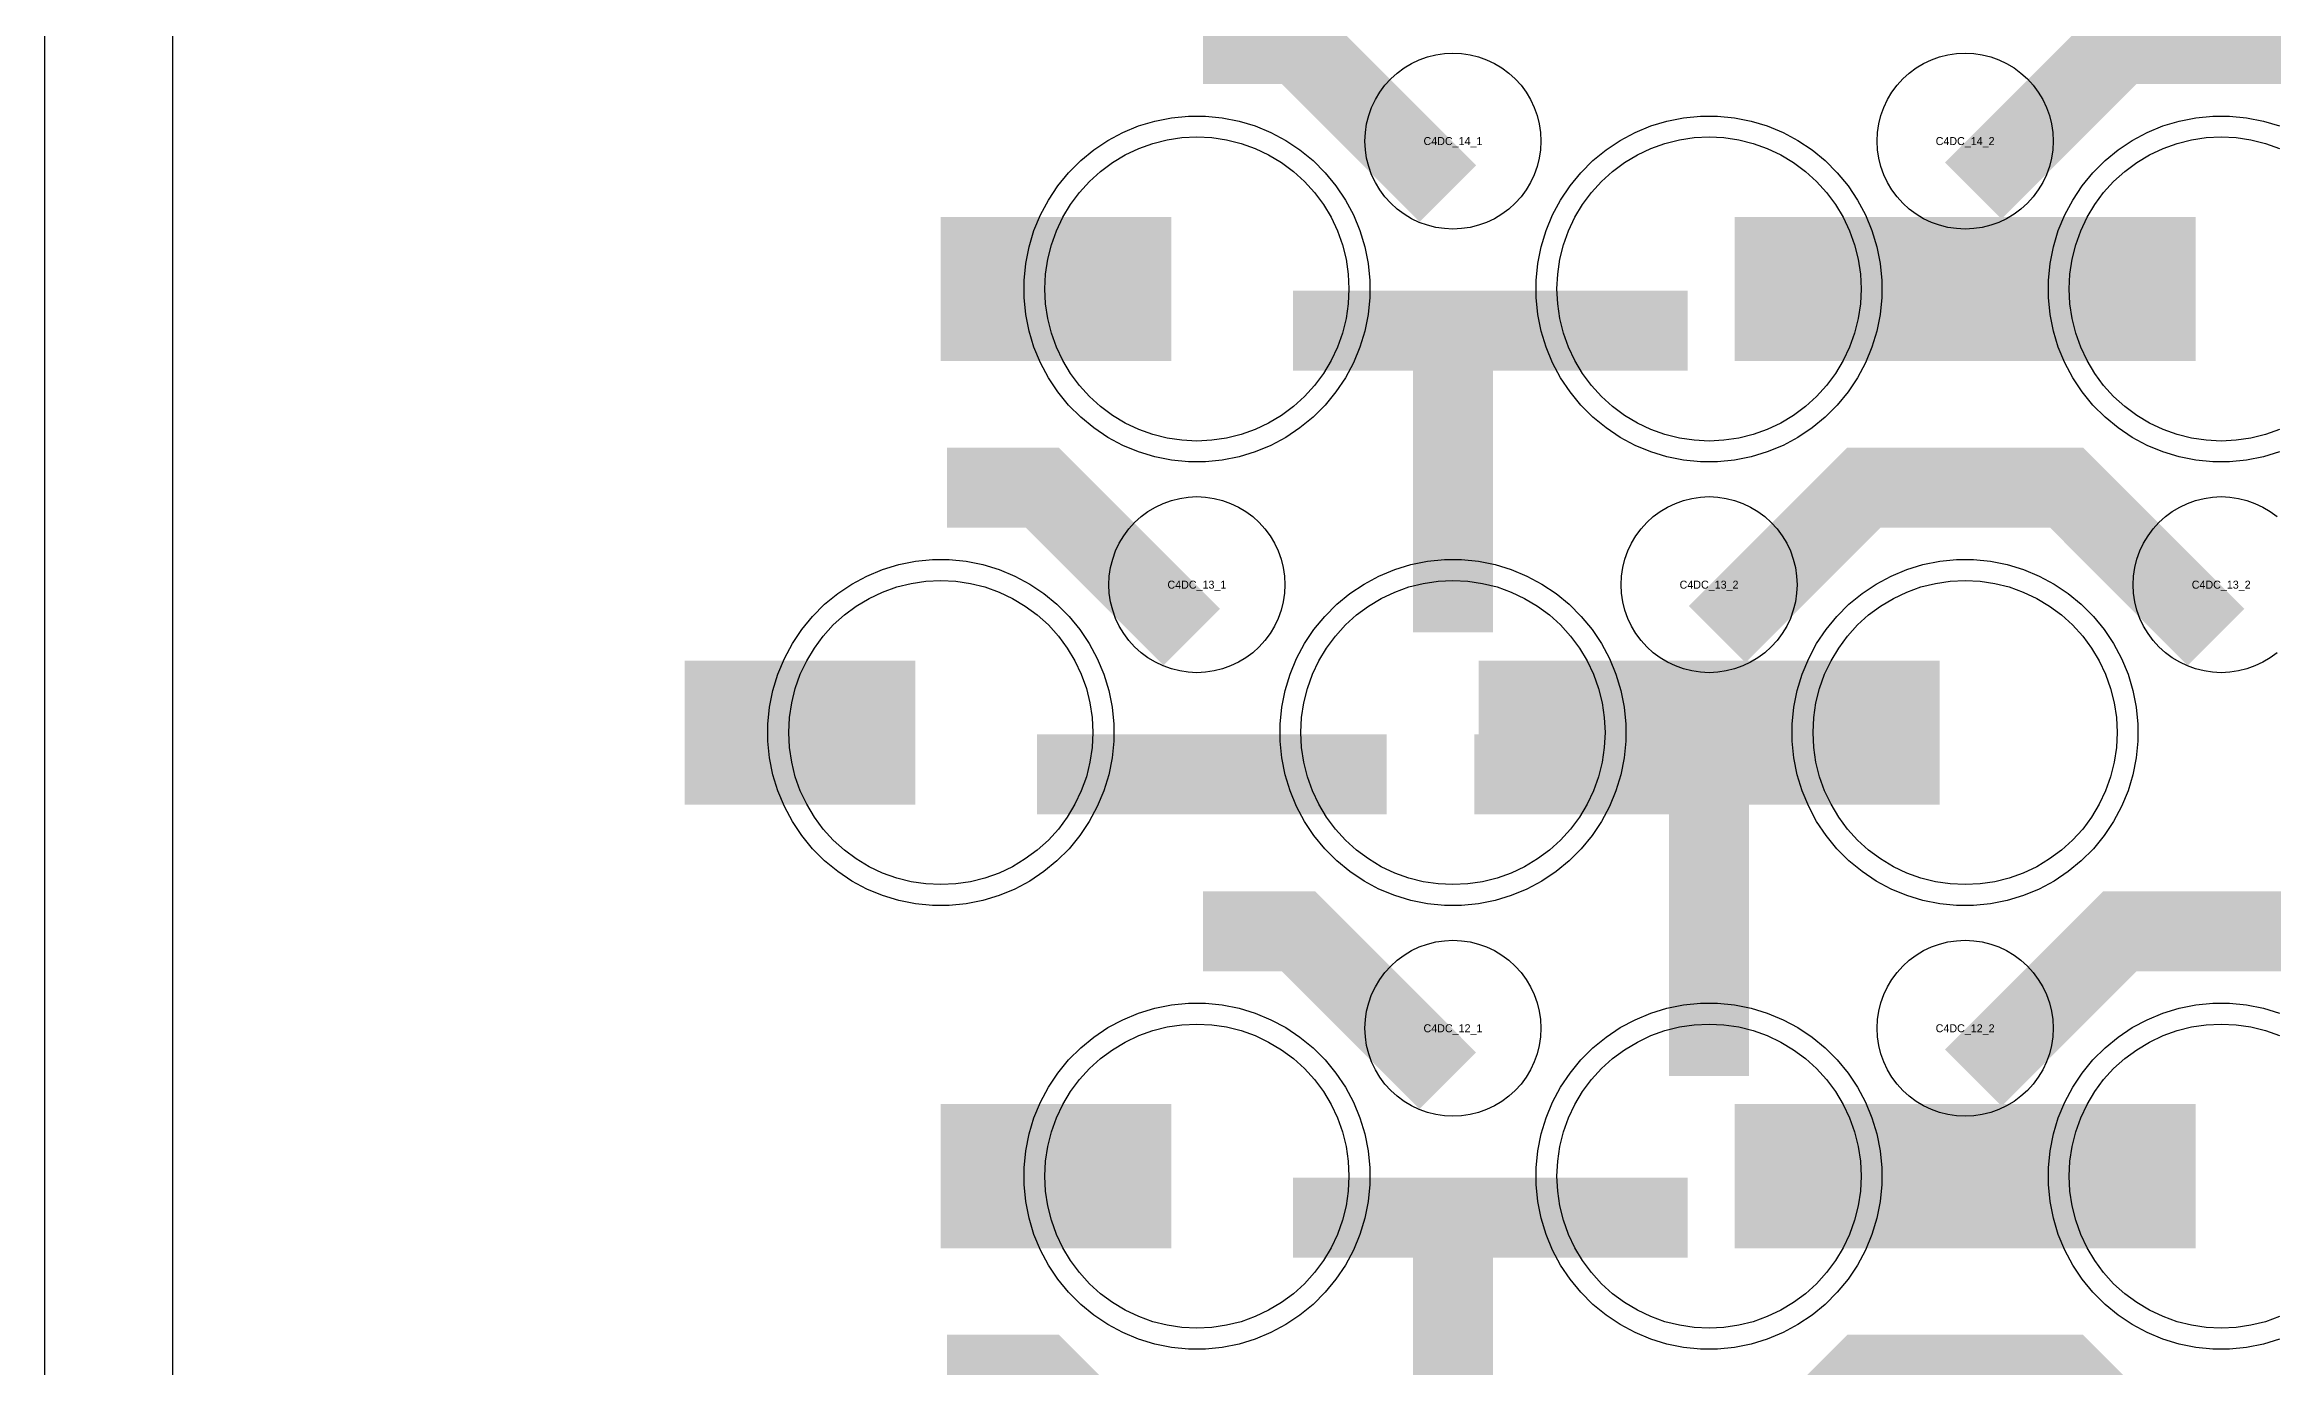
# Model space of a CAD drawing. Extents: x -11880 to 11880, y -14992 to 14992.
# Drawn here: x -11880 to -11184, y -13236 to -12823 of the extents above; entities that cross this region are included whole.
import ezdxf
from ezdxf.enums import TextEntityAlignment as Align

# ---------------------------------------------------------------- set-up
doc = ezdxf.new("R2010")
doc.units = 0
doc.header["$MEASUREMENT"] = 0
for name, color, linetype in [('GDS_775_DT_237', 138, 'CONTINUOUS'), ('OUTLINE', 30, 'CONTINUOUS'), ('RDL1_FS', 34, 'CONTINUOUS'), ('RDL_BS', 160, 'CONTINUOUS')]:
    doc.layers.add(name, color=color, linetype=linetype)

msp = doc.modelspace()

# ---------------------------------------------------------------- linework, layer by layer
at = {"layer": 'OUTLINE'}
for points in [[(-11880, -14992.5), (11880, -14992.5), (11880, 14992.5), (-11880, 14992.5)], [(-11840, -14952.5), (11840, -14952.5), (11840, 14952.5), (-11840, 14952.5)]]:
    msp.add_lwpolyline(points, close=True, dxfattribs=at)
at = {"layer": 'RDL1_FS'}
for points in [[(-11520, -12947.174), (-11524.657, -12946.945), (-11529.268, -12946.261), (-11533.791, -12945.129), (-11538.181, -12943.557), (-11542.395, -12941.565), (-11546.395, -12939.167), (-11550.14, -12936.389), (-11553.594, -12933.259), (-11556.724, -12929.805), (-11559.502, -12926.06), (-11561.9, -12922.06), (-11563.892, -12917.846), (-11565.464, -12913.456), (-11566.596, -12908.933), (-11567.28, -12904.322), (-11567.509, -12899.665), (-11567.28, -12895.008), (-11566.596, -12890.397), (-11565.464, -12885.874), (-11563.892, -12881.484), (-11561.9, -12877.27), (-11559.502, -12873.27), (-11556.724, -12869.525), (-11553.594, -12866.071), (-11550.14, -12862.941), (-11546.395, -12860.163), (-11542.395, -12857.765), (-11538.181, -12855.773), (-11533.791, -12854.201), (-11529.268, -12853.069), (-11524.657, -12852.385), (-11520, -12852.156), (-11515.343, -12852.385), (-11510.732, -12853.069), (-11506.209, -12854.201), (-11501.819, -12855.773), (-11497.605, -12857.765), (-11493.605, -12860.163), (-11489.86, -12862.941), (-11486.406, -12866.071), (-11483.276, -12869.525), (-11480.498, -12873.27), (-11478.1, -12877.27), (-11476.108, -12881.484), (-11474.536, -12885.874), (-11473.404, -12890.397), (-11472.72, -12895.008), (-11472.491, -12899.665), (-11472.72, -12904.322), (-11473.404, -12908.933), (-11474.536, -12913.456), (-11476.108, -12917.846), (-11478.1, -12922.06), (-11480.498, -12926.06), (-11483.276, -12929.805), (-11486.406, -12933.259), (-11489.86, -12936.389), (-11493.605, -12939.167), (-11497.605, -12941.565), (-11501.819, -12943.557), (-11506.209, -12945.129), (-11510.732, -12946.261), (-11515.343, -12946.945)], [(-11360, -12947.174), (-11364.657, -12946.945), (-11369.268, -12946.261), (-11373.791, -12945.129), (-11378.181, -12943.557), (-11382.395, -12941.565), (-11386.395, -12939.167), (-11390.14, -12936.389), (-11393.594, -12933.259), (-11396.724, -12929.805), (-11399.502, -12926.06), (-11401.9, -12922.06), (-11403.892, -12917.846), (-11405.464, -12913.456), (-11406.596, -12908.933), (-11407.28, -12904.322), (-11407.509, -12899.665), (-11407.28, -12895.008), (-11406.596, -12890.397), (-11405.464, -12885.874), (-11403.892, -12881.484), (-11401.9, -12877.27), (-11399.502, -12873.27), (-11396.724, -12869.525), (-11393.594, -12866.071), (-11390.14, -12862.941), (-11386.395, -12860.163), (-11382.395, -12857.765), (-11378.181, -12855.773), (-11373.791, -12854.201), (-11369.268, -12853.069), (-11364.657, -12852.385), (-11360, -12852.156), (-11355.343, -12852.385), (-11350.732, -12853.069), (-11346.209, -12854.201), (-11341.819, -12855.773), (-11337.605, -12857.765), (-11333.605, -12860.163), (-11329.86, -12862.941), (-11326.406, -12866.071), (-11323.276, -12869.525), (-11320.498, -12873.27), (-11318.1, -12877.27), (-11316.108, -12881.484), (-11314.536, -12885.874), (-11313.404, -12890.397), (-11312.72, -12895.008), (-11312.491, -12899.665), (-11312.72, -12904.322), (-11313.404, -12908.933), (-11314.536, -12913.456), (-11316.108, -12917.846), (-11318.1, -12922.06), (-11320.498, -12926.06), (-11323.276, -12929.805), (-11326.406, -12933.259), (-11329.86, -12936.389), (-11333.605, -12939.167), (-11337.605, -12941.565), (-11341.819, -12943.557), (-11346.209, -12945.129), (-11350.732, -12946.261), (-11355.343, -12946.945)], [(-11600, -13085.739), (-11604.657, -13085.51), (-11609.268, -13084.826), (-11613.791, -13083.694), (-11618.181, -13082.122), (-11622.395, -13080.13), (-11626.395, -13077.732), (-11630.14, -13074.954), (-11633.594, -13071.824), (-11636.724, -13068.37), (-11639.502, -13064.625), (-11641.9, -13060.625), (-11643.892, -13056.411), (-11645.464, -13052.021), (-11646.596, -13047.498), (-11647.28, -13042.887), (-11647.509, -13038.23), (-11647.28, -13033.573), (-11646.596, -13028.962), (-11645.464, -13024.439), (-11643.892, -13020.049), (-11641.9, -13015.835), (-11639.502, -13011.835), (-11636.724, -13008.09), (-11633.594, -13004.636), (-11630.14, -13001.506), (-11626.395, -12998.728), (-11622.395, -12996.33), (-11618.181, -12994.338), (-11613.791, -12992.766), (-11609.268, -12991.634), (-11604.657, -12990.95), (-11600, -12990.721), (-11595.343, -12990.95), (-11590.732, -12991.634), (-11586.209, -12992.766), (-11581.819, -12994.338), (-11577.605, -12996.33), (-11573.605, -12998.728), (-11569.86, -13001.506), (-11566.406, -13004.636), (-11563.276, -13008.09), (-11560.498, -13011.835), (-11558.1, -13015.835), (-11556.108, -13020.049), (-11554.536, -13024.439), (-11553.404, -13028.962), (-11552.72, -13033.573), (-11552.491, -13038.23), (-11552.72, -13042.887), (-11553.404, -13047.498), (-11554.536, -13052.021), (-11556.108, -13056.411), (-11558.1, -13060.625), (-11560.498, -13064.625), (-11563.276, -13068.37), (-11566.406, -13071.824), (-11569.86, -13074.954), (-11573.605, -13077.732), (-11577.605, -13080.13), (-11581.819, -13082.122), (-11586.209, -13083.694), (-11590.732, -13084.826), (-11595.343, -13085.51)], [(-11440, -13085.739), (-11444.657, -13085.51), (-11449.268, -13084.826), (-11453.791, -13083.694), (-11458.181, -13082.122), (-11462.395, -13080.13), (-11466.395, -13077.732), (-11470.14, -13074.954), (-11473.594, -13071.824), (-11476.724, -13068.37), (-11479.502, -13064.625), (-11481.9, -13060.625), (-11483.892, -13056.411), (-11485.464, -13052.021), (-11486.596, -13047.498), (-11487.28, -13042.887), (-11487.509, -13038.23), (-11487.28, -13033.573), (-11486.596, -13028.962), (-11485.464, -13024.439), (-11483.892, -13020.049), (-11481.9, -13015.835), (-11479.502, -13011.835), (-11476.724, -13008.09), (-11473.594, -13004.636), (-11470.14, -13001.506), (-11466.395, -12998.728), (-11462.395, -12996.33), (-11458.181, -12994.338), (-11453.791, -12992.766), (-11449.268, -12991.634), (-11444.657, -12990.95), (-11440, -12990.721), (-11435.343, -12990.95), (-11430.732, -12991.634), (-11426.209, -12992.766), (-11421.819, -12994.338), (-11417.605, -12996.33), (-11413.605, -12998.728), (-11409.86, -13001.506), (-11406.406, -13004.636), (-11403.276, -13008.09), (-11400.498, -13011.835), (-11398.1, -13015.835), (-11396.108, -13020.049), (-11394.536, -13024.439), (-11393.404, -13028.962), (-11392.72, -13033.573), (-11392.491, -13038.23), (-11392.72, -13042.887), (-11393.404, -13047.498), (-11394.536, -13052.021), (-11396.108, -13056.411), (-11398.1, -13060.625), (-11400.498, -13064.625), (-11403.276, -13068.37), (-11406.406, -13071.824), (-11409.86, -13074.954), (-11413.605, -13077.732), (-11417.605, -13080.13), (-11421.819, -13082.122), (-11426.209, -13083.694), (-11430.732, -13084.826), (-11435.343, -13085.51)], [(-11280, -13085.739), (-11284.657, -13085.51), (-11289.268, -13084.826), (-11293.791, -13083.694), (-11298.181, -13082.122), (-11302.395, -13080.13), (-11306.395, -13077.732), (-11310.14, -13074.954), (-11313.594, -13071.824), (-11316.724, -13068.37), (-11319.502, -13064.625), (-11321.9, -13060.625), (-11323.892, -13056.411), (-11325.464, -13052.021), (-11326.596, -13047.498), (-11327.28, -13042.887), (-11327.509, -13038.23), (-11327.28, -13033.573), (-11326.596, -13028.962), (-11325.464, -13024.439), (-11323.892, -13020.049), (-11321.9, -13015.835), (-11319.502, -13011.835), (-11316.724, -13008.09), (-11313.594, -13004.636), (-11310.14, -13001.506), (-11306.395, -12998.728), (-11302.395, -12996.33), (-11298.181, -12994.338), (-11293.791, -12992.766), (-11289.268, -12991.634), (-11284.657, -12990.95), (-11280, -12990.721), (-11275.343, -12990.95), (-11270.732, -12991.634), (-11266.209, -12992.766), (-11261.819, -12994.338), (-11257.605, -12996.33), (-11253.605, -12998.728), (-11249.86, -13001.506), (-11246.406, -13004.636), (-11243.276, -13008.09), (-11240.498, -13011.835), (-11238.1, -13015.835), (-11236.108, -13020.049), (-11234.536, -13024.439), (-11233.404, -13028.962), (-11232.72, -13033.573), (-11232.491, -13038.23), (-11232.72, -13042.887), (-11233.404, -13047.498), (-11234.536, -13052.021), (-11236.108, -13056.411), (-11238.1, -13060.625), (-11240.498, -13064.625), (-11243.276, -13068.37), (-11246.406, -13071.824), (-11249.86, -13074.954), (-11253.605, -13077.732), (-11257.605, -13080.13), (-11261.819, -13082.122), (-11266.209, -13083.694), (-11270.732, -13084.826), (-11275.343, -13085.51)], [(-11520, -13224.304), (-11524.657, -13224.075), (-11529.268, -13223.391), (-11533.791, -13222.259), (-11538.181, -13220.687), (-11542.395, -13218.695), (-11546.395, -13216.297), (-11550.14, -13213.519), (-11553.594, -13210.389), (-11556.724, -13206.935), (-11559.502, -13203.19), (-11561.9, -13199.19), (-11563.892, -13194.976), (-11565.464, -13190.586), (-11566.596, -13186.063), (-11567.28, -13181.452), (-11567.509, -13176.795), (-11567.28, -13172.138), (-11566.596, -13167.527), (-11565.464, -13163.004), (-11563.892, -13158.614), (-11561.9, -13154.4), (-11559.502, -13150.4), (-11556.724, -13146.655), (-11553.594, -13143.201), (-11550.14, -13140.071), (-11546.395, -13137.293), (-11542.395, -13134.895), (-11538.181, -13132.903), (-11533.791, -13131.331), (-11529.268, -13130.199), (-11524.657, -13129.515), (-11520, -13129.286), (-11515.343, -13129.515), (-11510.732, -13130.199), (-11506.209, -13131.331), (-11501.819, -13132.903), (-11497.605, -13134.895), (-11493.605, -13137.293), (-11489.86, -13140.071), (-11486.406, -13143.201), (-11483.276, -13146.655), (-11480.498, -13150.4), (-11478.1, -13154.4), (-11476.108, -13158.614), (-11474.536, -13163.004), (-11473.404, -13167.527), (-11472.72, -13172.138), (-11472.491, -13176.795), (-11472.72, -13181.452), (-11473.404, -13186.063), (-11474.536, -13190.586), (-11476.108, -13194.976), (-11478.1, -13199.19), (-11480.498, -13203.19), (-11483.276, -13206.935), (-11486.406, -13210.389), (-11489.86, -13213.519), (-11493.605, -13216.297), (-11497.605, -13218.695), (-11501.819, -13220.687), (-11506.209, -13222.259), (-11510.732, -13223.391), (-11515.343, -13224.075)], [(-11360, -13224.304), (-11364.657, -13224.075), (-11369.268, -13223.391), (-11373.791, -13222.259), (-11378.181, -13220.687), (-11382.395, -13218.695), (-11386.395, -13216.297), (-11390.14, -13213.519), (-11393.594, -13210.389), (-11396.724, -13206.935), (-11399.502, -13203.19), (-11401.9, -13199.19), (-11403.892, -13194.976), (-11405.464, -13190.586), (-11406.596, -13186.063), (-11407.28, -13181.452), (-11407.509, -13176.795), (-11407.28, -13172.138), (-11406.596, -13167.527), (-11405.464, -13163.004), (-11403.892, -13158.614), (-11401.9, -13154.4), (-11399.502, -13150.4), (-11396.724, -13146.655), (-11393.594, -13143.201), (-11390.14, -13140.071), (-11386.395, -13137.293), (-11382.395, -13134.895), (-11378.181, -13132.903), (-11373.791, -13131.331), (-11369.268, -13130.199), (-11364.657, -13129.515), (-11360, -13129.286), (-11355.343, -13129.515), (-11350.732, -13130.199), (-11346.209, -13131.331), (-11341.819, -13132.903), (-11337.605, -13134.895), (-11333.605, -13137.293), (-11329.86, -13140.071), (-11326.406, -13143.201), (-11323.276, -13146.655), (-11320.498, -13150.4), (-11318.1, -13154.4), (-11316.108, -13158.614), (-11314.536, -13163.004), (-11313.404, -13167.527), (-11312.72, -13172.138), (-11312.491, -13176.795), (-11312.72, -13181.452), (-11313.404, -13186.063), (-11314.536, -13190.586), (-11316.108, -13194.976), (-11318.1, -13199.19), (-11320.498, -13203.19), (-11323.276, -13206.935), (-11326.406, -13210.389), (-11329.86, -13213.519), (-11333.605, -13216.297), (-11337.605, -13218.695), (-11341.819, -13220.687), (-11346.209, -13222.259), (-11350.732, -13223.391), (-11355.343, -13224.075)]]:
    msp.add_lwpolyline(points, close=True, dxfattribs=at)
for points in [[(-11181.819, -12943.557), (-11186.209, -12945.129), (-11190.732, -12946.261), (-11195.343, -12946.945), (-11200, -12947.174), (-11204.657, -12946.945), (-11209.268, -12946.261), (-11213.791, -12945.129), (-11218.181, -12943.557), (-11222.395, -12941.565), (-11226.395, -12939.167), (-11230.14, -12936.389), (-11233.594, -12933.259), (-11236.724, -12929.805), (-11239.502, -12926.06), (-11241.9, -12922.06), (-11243.892, -12917.846), (-11245.464, -12913.456), (-11246.596, -12908.933), (-11247.28, -12904.322), (-11247.509, -12899.665), (-11247.28, -12895.008), (-11246.596, -12890.397), (-11245.464, -12885.874), (-11243.892, -12881.484), (-11241.9, -12877.27), (-11239.502, -12873.27), (-11236.724, -12869.525), (-11233.594, -12866.071), (-11230.14, -12862.941), (-11226.395, -12860.163), (-11222.395, -12857.765), (-11218.181, -12855.773), (-11213.791, -12854.201), (-11209.268, -12853.069), (-11204.657, -12852.385), (-11200, -12852.156), (-11195.343, -12852.385), (-11190.732, -12853.069), (-11186.209, -12854.201), (-11181.819, -12855.773)], [(-11181.819, -13220.687), (-11186.209, -13222.259), (-11190.732, -13223.391), (-11195.343, -13224.075), (-11200, -13224.304), (-11204.657, -13224.075), (-11209.268, -13223.391), (-11213.791, -13222.259), (-11218.181, -13220.687), (-11222.395, -13218.695), (-11226.395, -13216.297), (-11230.14, -13213.519), (-11233.594, -13210.389), (-11236.724, -13206.935), (-11239.502, -13203.19), (-11241.9, -13199.19), (-11243.892, -13194.976), (-11245.464, -13190.586), (-11246.596, -13186.063), (-11247.28, -13181.452), (-11247.509, -13176.795), (-11247.28, -13172.138), (-11246.596, -13167.527), (-11245.464, -13163.004), (-11243.892, -13158.614), (-11241.9, -13154.4), (-11239.502, -13150.4), (-11236.724, -13146.655), (-11233.594, -13143.201), (-11230.14, -13140.071), (-11226.395, -13137.293), (-11222.395, -13134.895), (-11218.181, -13132.903), (-11213.791, -13131.331), (-11209.268, -13130.199), (-11204.657, -13129.515), (-11200, -13129.286), (-11195.343, -13129.515), (-11190.732, -13130.199), (-11186.209, -13131.331), (-11181.819, -13132.903)]]:
    msp.add_lwpolyline(points, dxfattribs=at)
for points in [[(-11599.998, -12899.665, 45, 45, 0), (-11527.998, -12899.665, 45, 45, 0)], [(-11351.998, -12899.665, 45, 45, 0), (-11279.998, -12899.665, 45, 45, 0)], [(-11279.998, -12899.665, 45, 45, 0), (-11207.998, -12899.665, 45, 45, 0)], [(-11679.998, -13038.23, 45, 45, 0), (-11607.998, -13038.23, 45, 45, 0)], [(-11431.998, -13038.23, 45, 45, 0), (-11359.998, -13038.23, 45, 45, 0)], [(-11359.998, -13038.23, 45, 45, 0), (-11287.998, -13038.23, 45, 45, 0)], [(-11599.998, -13176.795, 45, 45, 0), (-11527.998, -13176.795, 45, 45, 0)], [(-11351.998, -13176.795, 45, 45, 0), (-11279.998, -13176.795, 45, 45, 0)], [(-11279.998, -13176.795, 45, 45, 0), (-11207.998, -13176.795, 45, 45, 0)]]:
    msp.add_lwpolyline(points, format="xyseb", dxfattribs=at)
at = {"layer": 'RDL_BS'}
for points in [[(-11441.599, -12869.878, 25, 25, 0), (-11488.313, -12823.164, 25, 25, 0), (-11518.071, -12823.164, 25, 25, 0)], [(-11277.438, -12868.979, 25, 25, 0), (-11231.623, -12823.164, 25, 25, 0), (-11198.07, -12823.164, 25, 25, 0)], [(-11121.599, -12869.878, 25, 25, 0), (-11168.313, -12823.164, 25, 25, 0), (-11198.071, -12823.164, 25, 25, 0)], [(-11440, -13006.955, 25, 25, 0), (-11440, -12900.178, 25, 25, 0)], [(-11440, -13006.955, 25, 25, 0), (-11440, -12900.178, 25, 25, 0)], [(-11489.984, -12912.678, 25, 25, 0), (-11380.719, -12912.678, 25, 25, 0)], [(-11452.5, -12912.678, 25, 25, 0), (-11387.833, -12912.678, 25, 25, 0)], [(-11452.5, -12912.678, 25, 25, 0), (-11366.667, -12912.678, 25, 25, 0)], [(-11521.599, -13008.443, 25, 25, 0), (-11568.313, -12961.729, 25, 25, 0), (-11598.071, -12961.729, 25, 25, 0)], [(-11357.438, -13007.544, 25, 25, 0), (-11311.623, -12961.729, 25, 25, 0), (-11278.07, -12961.729, 25, 25, 0)], [(-11201.599, -13008.443, 25, 25, 0), (-11248.313, -12961.729, 25, 25, 0), (-11278.071, -12961.729, 25, 25, 0)], [(-11360, -13145.52, 25, 25, 0), (-11360, -13038.743, 25, 25, 0)], [(-11360, -13145.52, 25, 25, 0), (-11360, -13038.743, 25, 25, 0)], [(-11569.984, -13051.243, 25, 25, 0), (-11460.719, -13051.243, 25, 25, 0)], [(-11347.5, -13051.243, 25, 25, 0), (-11433.333, -13051.243, 25, 25, 0)], [(-11347.5, -13051.243, 25, 25, 0), (-11412.167, -13051.243, 25, 25, 0)], [(-11441.599, -13147.008, 25, 25, 0), (-11488.313, -13100.294, 25, 25, 0), (-11518.071, -13100.294, 25, 25, 0)], [(-11277.438, -13146.109, 25, 25, 0), (-11231.623, -13100.294, 25, 25, 0), (-11198.07, -13100.294, 25, 25, 0)], [(-11121.599, -13147.008, 25, 25, 0), (-11168.313, -13100.294, 25, 25, 0), (-11198.071, -13100.294, 25, 25, 0)], [(-11440, -13284.085, 25, 25, 0), (-11440, -13177.308, 25, 25, 0)], [(-11440, -13284.085, 25, 25, 0), (-11440, -13177.308, 25, 25, 0)], [(-11489.984, -13189.808, 25, 25, 0), (-11380.719, -13189.808, 25, 25, 0)], [(-11452.5, -13189.808, 25, 25, 0), (-11387.833, -13189.808, 25, 25, 0)], [(-11452.5, -13189.808, 25, 25, 0), (-11366.667, -13189.808, 25, 25, 0)], [(-11521.599, -13285.573, 25, 25, 0), (-11568.313, -13238.859, 25, 25, 0), (-11598.071, -13238.859, 25, 25, 0)], [(-11357.438, -13284.674, 25, 25, 0), (-11311.623, -13238.859, 25, 25, 0), (-11278.07, -13238.859, 25, 25, 0)], [(-11201.599, -13285.573, 25, 25, 0), (-11248.313, -13238.859, 25, 25, 0), (-11278.071, -13238.859, 25, 25, 0)]]:
    msp.add_lwpolyline(points, format="xyseb", dxfattribs=at)
for points in [[(-11440, -12880.971), (-11442.693, -12880.839), (-11445.365, -12880.443), (-11447.984, -12879.786), (-11450.519, -12878.879), (-11452.956, -12877.727), (-11455.28, -12876.334), (-11457.443, -12874.731), (-11459.442, -12872.919), (-11461.254, -12870.92), (-11462.857, -12868.757), (-11464.25, -12866.433), (-11465.402, -12863.996), (-11466.309, -12861.461), (-11466.966, -12858.842), (-11467.362, -12856.17), (-11467.494, -12853.477), (-11467.362, -12850.784), (-11466.966, -12848.112), (-11466.309, -12845.493), (-11465.402, -12842.958), (-11464.25, -12840.521), (-11462.857, -12838.197), (-11461.254, -12836.034), (-11459.442, -12834.035), (-11457.443, -12832.223), (-11455.28, -12830.62), (-11452.956, -12829.227), (-11450.519, -12828.075), (-11447.984, -12827.168), (-11445.365, -12826.511), (-11442.693, -12826.115), (-11440, -12825.983), (-11437.307, -12826.115), (-11434.635, -12826.511), (-11432.016, -12827.168), (-11429.481, -12828.075), (-11427.044, -12829.227), (-11424.72, -12830.62), (-11422.557, -12832.223), (-11420.558, -12834.035), (-11418.746, -12836.034), (-11417.143, -12838.197), (-11415.75, -12840.521), (-11414.598, -12842.958), (-11413.691, -12845.493), (-11413.034, -12848.112), (-11412.638, -12850.784), (-11412.506, -12853.477), (-11412.638, -12856.17), (-11413.034, -12858.842), (-11413.691, -12861.461), (-11414.598, -12863.996), (-11415.75, -12866.433), (-11417.143, -12868.757), (-11418.746, -12870.92), (-11420.558, -12872.919), (-11422.557, -12874.731), (-11424.72, -12876.334), (-11427.044, -12877.727), (-11429.481, -12878.879), (-11432.016, -12879.786), (-11434.635, -12880.443), (-11437.307, -12880.839)], [(-11280, -12880.971), (-11282.693, -12880.839), (-11285.365, -12880.443), (-11287.984, -12879.786), (-11290.519, -12878.879), (-11292.956, -12877.727), (-11295.28, -12876.334), (-11297.443, -12874.731), (-11299.442, -12872.919), (-11301.254, -12870.92), (-11302.857, -12868.757), (-11304.25, -12866.433), (-11305.402, -12863.996), (-11306.309, -12861.461), (-11306.966, -12858.842), (-11307.362, -12856.17), (-11307.494, -12853.477), (-11307.362, -12850.784), (-11306.966, -12848.112), (-11306.309, -12845.493), (-11305.402, -12842.958), (-11304.25, -12840.521), (-11302.857, -12838.197), (-11301.254, -12836.034), (-11299.442, -12834.035), (-11297.443, -12832.223), (-11295.28, -12830.62), (-11292.956, -12829.227), (-11290.519, -12828.075), (-11287.984, -12827.168), (-11285.365, -12826.511), (-11282.693, -12826.115), (-11280, -12825.983), (-11277.307, -12826.115), (-11274.635, -12826.511), (-11272.016, -12827.168), (-11269.481, -12828.075), (-11267.044, -12829.227), (-11264.72, -12830.62), (-11262.557, -12832.223), (-11260.558, -12834.035), (-11258.746, -12836.034), (-11257.143, -12838.197), (-11255.75, -12840.521), (-11254.598, -12842.958), (-11253.691, -12845.493), (-11253.034, -12848.112), (-11252.638, -12850.784), (-11252.506, -12853.477), (-11252.638, -12856.17), (-11253.034, -12858.842), (-11253.691, -12861.461), (-11254.598, -12863.996), (-11255.75, -12866.433), (-11257.143, -12868.757), (-11258.746, -12870.92), (-11260.558, -12872.919), (-11262.557, -12874.731), (-11264.72, -12876.334), (-11267.044, -12877.727), (-11269.481, -12878.879), (-11272.016, -12879.786), (-11274.635, -12880.443), (-11277.307, -12880.839)], [(-11522.644, -12953.665), (-11527.938, -12953.148), (-11533.165, -12952.102), (-11538.205, -12950.571), (-11543.115, -12948.54), (-11547.777, -12946.048), (-11552.191, -12943.101), (-11556.292, -12939.739), (-11560.074, -12935.957), (-11563.436, -12931.856), (-11566.383, -12927.442), (-11568.875, -12922.78), (-11570.906, -12917.87), (-11572.437, -12912.83), (-11573.483, -12907.603), (-11574, -12902.309), (-11574, -12897.021), (-11573.483, -12891.727), (-11572.437, -12886.5), (-11570.906, -12881.46), (-11568.875, -12876.55), (-11566.383, -12871.888), (-11563.436, -12867.474), (-11560.074, -12863.373), (-11556.292, -12859.591), (-11552.191, -12856.229), (-11547.777, -12853.282), (-11543.115, -12850.79), (-11538.205, -12848.759), (-11533.165, -12847.228), (-11527.938, -12846.182), (-11522.644, -12845.665), (-11517.356, -12845.665), (-11512.062, -12846.182), (-11506.835, -12847.228), (-11501.795, -12848.759), (-11496.885, -12850.79), (-11492.223, -12853.282), (-11487.809, -12856.229), (-11483.708, -12859.591), (-11479.926, -12863.373), (-11476.564, -12867.474), (-11473.617, -12871.888), (-11471.125, -12876.55), (-11469.094, -12881.46), (-11467.563, -12886.5), (-11466.517, -12891.727), (-11466, -12897.021), (-11466, -12902.309), (-11466.517, -12907.603), (-11467.563, -12912.83), (-11469.094, -12917.87), (-11471.125, -12922.78), (-11473.617, -12927.442), (-11476.564, -12931.856), (-11479.926, -12935.957), (-11483.708, -12939.739), (-11487.809, -12943.101), (-11492.223, -12946.048), (-11496.885, -12948.54), (-11501.795, -12950.571), (-11506.835, -12952.102), (-11512.062, -12953.148), (-11517.356, -12953.665)], [(-11362.644, -12953.665), (-11367.938, -12953.148), (-11373.165, -12952.102), (-11378.205, -12950.571), (-11383.115, -12948.54), (-11387.777, -12946.048), (-11392.191, -12943.101), (-11396.292, -12939.739), (-11400.074, -12935.957), (-11403.436, -12931.856), (-11406.383, -12927.442), (-11408.875, -12922.78), (-11410.906, -12917.87), (-11412.437, -12912.83), (-11413.483, -12907.603), (-11414, -12902.309), (-11414, -12897.021), (-11413.483, -12891.727), (-11412.437, -12886.5), (-11410.906, -12881.46), (-11408.875, -12876.55), (-11406.383, -12871.888), (-11403.436, -12867.474), (-11400.074, -12863.373), (-11396.292, -12859.591), (-11392.191, -12856.229), (-11387.777, -12853.282), (-11383.115, -12850.79), (-11378.205, -12848.759), (-11373.165, -12847.228), (-11367.938, -12846.182), (-11362.644, -12845.665), (-11357.356, -12845.665), (-11352.062, -12846.182), (-11346.835, -12847.228), (-11341.795, -12848.759), (-11336.885, -12850.79), (-11332.223, -12853.282), (-11327.809, -12856.229), (-11323.708, -12859.591), (-11319.926, -12863.373), (-11316.564, -12867.474), (-11313.617, -12871.888), (-11311.125, -12876.55), (-11309.094, -12881.46), (-11307.563, -12886.5), (-11306.517, -12891.727), (-11306, -12897.021), (-11306, -12902.309), (-11306.517, -12907.603), (-11307.563, -12912.83), (-11309.094, -12917.87), (-11311.125, -12922.78), (-11313.617, -12927.442), (-11316.564, -12931.856), (-11319.926, -12935.957), (-11323.708, -12939.739), (-11327.809, -12943.101), (-11332.223, -12946.048), (-11336.885, -12948.54), (-11341.795, -12950.571), (-11346.835, -12952.102), (-11352.062, -12953.148), (-11357.356, -12953.665)], [(-11520, -13019.536), (-11522.693, -13019.404), (-11525.365, -13019.008), (-11527.984, -13018.351), (-11530.519, -13017.444), (-11532.956, -13016.292), (-11535.28, -13014.899), (-11537.443, -13013.296), (-11539.442, -13011.484), (-11541.254, -13009.485), (-11542.857, -13007.322), (-11544.25, -13004.998), (-11545.402, -13002.561), (-11546.309, -13000.026), (-11546.966, -12997.407), (-11547.362, -12994.735), (-11547.494, -12992.042), (-11547.362, -12989.349), (-11546.966, -12986.677), (-11546.309, -12984.058), (-11545.402, -12981.523), (-11544.25, -12979.086), (-11542.857, -12976.762), (-11541.254, -12974.599), (-11539.442, -12972.6), (-11537.443, -12970.788), (-11535.28, -12969.185), (-11532.956, -12967.792), (-11530.519, -12966.64), (-11527.984, -12965.733), (-11525.365, -12965.076), (-11522.693, -12964.68), (-11520, -12964.548), (-11517.307, -12964.68), (-11514.635, -12965.076), (-11512.016, -12965.733), (-11509.481, -12966.64), (-11507.044, -12967.792), (-11504.72, -12969.185), (-11502.557, -12970.788), (-11500.558, -12972.6), (-11498.746, -12974.599), (-11497.143, -12976.762), (-11495.75, -12979.086), (-11494.598, -12981.523), (-11493.691, -12984.058), (-11493.034, -12986.677), (-11492.638, -12989.349), (-11492.506, -12992.042), (-11492.638, -12994.735), (-11493.034, -12997.407), (-11493.691, -13000.026), (-11494.598, -13002.561), (-11495.75, -13004.998), (-11497.143, -13007.322), (-11498.746, -13009.485), (-11500.558, -13011.484), (-11502.557, -13013.296), (-11504.72, -13014.899), (-11507.044, -13016.292), (-11509.481, -13017.444), (-11512.016, -13018.351), (-11514.635, -13019.008), (-11517.307, -13019.404)], [(-11360, -13019.536), (-11362.693, -13019.404), (-11365.365, -13019.008), (-11367.984, -13018.351), (-11370.519, -13017.444), (-11372.956, -13016.292), (-11375.28, -13014.899), (-11377.443, -13013.296), (-11379.442, -13011.484), (-11381.254, -13009.485), (-11382.857, -13007.322), (-11384.25, -13004.998), (-11385.402, -13002.561), (-11386.309, -13000.026), (-11386.966, -12997.407), (-11387.362, -12994.735), (-11387.494, -12992.042), (-11387.362, -12989.349), (-11386.966, -12986.677), (-11386.309, -12984.058), (-11385.402, -12981.523), (-11384.25, -12979.086), (-11382.857, -12976.762), (-11381.254, -12974.599), (-11379.442, -12972.6), (-11377.443, -12970.788), (-11375.28, -12969.185), (-11372.956, -12967.792), (-11370.519, -12966.64), (-11367.984, -12965.733), (-11365.365, -12965.076), (-11362.693, -12964.68), (-11360, -12964.548), (-11357.307, -12964.68), (-11354.635, -12965.076), (-11352.016, -12965.733), (-11349.481, -12966.64), (-11347.044, -12967.792), (-11344.72, -12969.185), (-11342.557, -12970.788), (-11340.558, -12972.6), (-11338.746, -12974.599), (-11337.143, -12976.762), (-11335.75, -12979.086), (-11334.598, -12981.523), (-11333.691, -12984.058), (-11333.034, -12986.677), (-11332.638, -12989.349), (-11332.506, -12992.042), (-11332.638, -12994.735), (-11333.034, -12997.407), (-11333.691, -13000.026), (-11334.598, -13002.561), (-11335.75, -13004.998), (-11337.143, -13007.322), (-11338.746, -13009.485), (-11340.558, -13011.484), (-11342.557, -13013.296), (-11344.72, -13014.899), (-11347.044, -13016.292), (-11349.481, -13017.444), (-11352.016, -13018.351), (-11354.635, -13019.008), (-11357.307, -13019.404)], [(-11602.644, -13092.23), (-11607.938, -13091.713), (-11613.165, -13090.667), (-11618.205, -13089.136), (-11623.115, -13087.105), (-11627.777, -13084.613), (-11632.191, -13081.666), (-11636.292, -13078.304), (-11640.074, -13074.522), (-11643.436, -13070.421), (-11646.383, -13066.007), (-11648.875, -13061.345), (-11650.906, -13056.435), (-11652.437, -13051.395), (-11653.483, -13046.168), (-11654, -13040.874), (-11654, -13035.586), (-11653.483, -13030.292), (-11652.437, -13025.065), (-11650.906, -13020.025), (-11648.875, -13015.115), (-11646.383, -13010.453), (-11643.436, -13006.039), (-11640.074, -13001.938), (-11636.292, -12998.156), (-11632.191, -12994.794), (-11627.777, -12991.847), (-11623.115, -12989.355), (-11618.205, -12987.324), (-11613.165, -12985.793), (-11607.938, -12984.747), (-11602.644, -12984.23), (-11597.356, -12984.23), (-11592.062, -12984.747), (-11586.835, -12985.793), (-11581.795, -12987.324), (-11576.885, -12989.355), (-11572.223, -12991.847), (-11567.809, -12994.794), (-11563.708, -12998.156), (-11559.926, -13001.938), (-11556.564, -13006.039), (-11553.617, -13010.453), (-11551.125, -13015.115), (-11549.094, -13020.025), (-11547.563, -13025.065), (-11546.517, -13030.292), (-11546, -13035.586), (-11546, -13040.874), (-11546.517, -13046.168), (-11547.563, -13051.395), (-11549.094, -13056.435), (-11551.125, -13061.345), (-11553.617, -13066.007), (-11556.564, -13070.421), (-11559.926, -13074.522), (-11563.708, -13078.304), (-11567.809, -13081.666), (-11572.223, -13084.613), (-11576.885, -13087.105), (-11581.795, -13089.136), (-11586.835, -13090.667), (-11592.062, -13091.713), (-11597.356, -13092.23)], [(-11442.644, -13092.23), (-11447.938, -13091.713), (-11453.165, -13090.667), (-11458.205, -13089.136), (-11463.115, -13087.105), (-11467.777, -13084.613), (-11472.191, -13081.666), (-11476.292, -13078.304), (-11480.074, -13074.522), (-11483.436, -13070.421), (-11486.383, -13066.007), (-11488.875, -13061.345), (-11490.906, -13056.435), (-11492.437, -13051.395), (-11493.483, -13046.168), (-11494, -13040.874), (-11494, -13035.586), (-11493.483, -13030.292), (-11492.437, -13025.065), (-11490.906, -13020.025), (-11488.875, -13015.115), (-11486.383, -13010.453), (-11483.436, -13006.039), (-11480.074, -13001.938), (-11476.292, -12998.156), (-11472.191, -12994.794), (-11467.777, -12991.847), (-11463.115, -12989.355), (-11458.205, -12987.324), (-11453.165, -12985.793), (-11447.938, -12984.747), (-11442.644, -12984.23), (-11437.356, -12984.23), (-11432.062, -12984.747), (-11426.835, -12985.793), (-11421.795, -12987.324), (-11416.885, -12989.355), (-11412.223, -12991.847), (-11407.809, -12994.794), (-11403.708, -12998.156), (-11399.926, -13001.938), (-11396.564, -13006.039), (-11393.617, -13010.453), (-11391.125, -13015.115), (-11389.094, -13020.025), (-11387.563, -13025.065), (-11386.517, -13030.292), (-11386, -13035.586), (-11386, -13040.874), (-11386.517, -13046.168), (-11387.563, -13051.395), (-11389.094, -13056.435), (-11391.125, -13061.345), (-11393.617, -13066.007), (-11396.564, -13070.421), (-11399.926, -13074.522), (-11403.708, -13078.304), (-11407.809, -13081.666), (-11412.223, -13084.613), (-11416.885, -13087.105), (-11421.795, -13089.136), (-11426.835, -13090.667), (-11432.062, -13091.713), (-11437.356, -13092.23)], [(-11282.644, -13092.23), (-11287.938, -13091.713), (-11293.165, -13090.667), (-11298.205, -13089.136), (-11303.115, -13087.105), (-11307.777, -13084.613), (-11312.191, -13081.666), (-11316.292, -13078.304), (-11320.074, -13074.522), (-11323.436, -13070.421), (-11326.383, -13066.007), (-11328.875, -13061.345), (-11330.906, -13056.435), (-11332.437, -13051.395), (-11333.483, -13046.168), (-11334, -13040.874), (-11334, -13035.586), (-11333.483, -13030.292), (-11332.437, -13025.065), (-11330.906, -13020.025), (-11328.875, -13015.115), (-11326.383, -13010.453), (-11323.436, -13006.039), (-11320.074, -13001.938), (-11316.292, -12998.156), (-11312.191, -12994.794), (-11307.777, -12991.847), (-11303.115, -12989.355), (-11298.205, -12987.324), (-11293.165, -12985.793), (-11287.938, -12984.747), (-11282.644, -12984.23), (-11277.356, -12984.23), (-11272.062, -12984.747), (-11266.835, -12985.793), (-11261.795, -12987.324), (-11256.885, -12989.355), (-11252.223, -12991.847), (-11247.809, -12994.794), (-11243.708, -12998.156), (-11239.926, -13001.938), (-11236.564, -13006.039), (-11233.617, -13010.453), (-11231.125, -13015.115), (-11229.094, -13020.025), (-11227.563, -13025.065), (-11226.517, -13030.292), (-11226, -13035.586), (-11226, -13040.874), (-11226.517, -13046.168), (-11227.563, -13051.395), (-11229.094, -13056.435), (-11231.125, -13061.345), (-11233.617, -13066.007), (-11236.564, -13070.421), (-11239.926, -13074.522), (-11243.708, -13078.304), (-11247.809, -13081.666), (-11252.223, -13084.613), (-11256.885, -13087.105), (-11261.795, -13089.136), (-11266.835, -13090.667), (-11272.062, -13091.713), (-11277.356, -13092.23)], [(-11440, -13158.101), (-11442.693, -13157.969), (-11445.365, -13157.573), (-11447.984, -13156.916), (-11450.519, -13156.009), (-11452.956, -13154.857), (-11455.28, -13153.464), (-11457.443, -13151.861), (-11459.442, -13150.049), (-11461.254, -13148.05), (-11462.857, -13145.887), (-11464.25, -13143.563), (-11465.402, -13141.126), (-11466.309, -13138.591), (-11466.966, -13135.972), (-11467.362, -13133.3), (-11467.494, -13130.607), (-11467.362, -13127.914), (-11466.966, -13125.242), (-11466.309, -13122.623), (-11465.402, -13120.088), (-11464.25, -13117.651), (-11462.857, -13115.327), (-11461.254, -13113.164), (-11459.442, -13111.165), (-11457.443, -13109.353), (-11455.28, -13107.75), (-11452.956, -13106.357), (-11450.519, -13105.205), (-11447.984, -13104.298), (-11445.365, -13103.641), (-11442.693, -13103.245), (-11440, -13103.113), (-11437.307, -13103.245), (-11434.635, -13103.641), (-11432.016, -13104.298), (-11429.481, -13105.205), (-11427.044, -13106.357), (-11424.72, -13107.75), (-11422.557, -13109.353), (-11420.558, -13111.165), (-11418.746, -13113.164), (-11417.143, -13115.327), (-11415.75, -13117.651), (-11414.598, -13120.088), (-11413.691, -13122.623), (-11413.034, -13125.242), (-11412.638, -13127.914), (-11412.506, -13130.607), (-11412.638, -13133.3), (-11413.034, -13135.972), (-11413.691, -13138.591), (-11414.598, -13141.126), (-11415.75, -13143.563), (-11417.143, -13145.887), (-11418.746, -13148.05), (-11420.558, -13150.049), (-11422.557, -13151.861), (-11424.72, -13153.464), (-11427.044, -13154.857), (-11429.481, -13156.009), (-11432.016, -13156.916), (-11434.635, -13157.573), (-11437.307, -13157.969)], [(-11280, -13158.101), (-11282.693, -13157.969), (-11285.365, -13157.573), (-11287.984, -13156.916), (-11290.519, -13156.009), (-11292.956, -13154.857), (-11295.28, -13153.464), (-11297.443, -13151.861), (-11299.442, -13150.049), (-11301.254, -13148.05), (-11302.857, -13145.887), (-11304.25, -13143.563), (-11305.402, -13141.126), (-11306.309, -13138.591), (-11306.966, -13135.972), (-11307.362, -13133.3), (-11307.494, -13130.607), (-11307.362, -13127.914), (-11306.966, -13125.242), (-11306.309, -13122.623), (-11305.402, -13120.088), (-11304.25, -13117.651), (-11302.857, -13115.327), (-11301.254, -13113.164), (-11299.442, -13111.165), (-11297.443, -13109.353), (-11295.28, -13107.75), (-11292.956, -13106.357), (-11290.519, -13105.205), (-11287.984, -13104.298), (-11285.365, -13103.641), (-11282.693, -13103.245), (-11280, -13103.113), (-11277.307, -13103.245), (-11274.635, -13103.641), (-11272.016, -13104.298), (-11269.481, -13105.205), (-11267.044, -13106.357), (-11264.72, -13107.75), (-11262.557, -13109.353), (-11260.558, -13111.165), (-11258.746, -13113.164), (-11257.143, -13115.327), (-11255.75, -13117.651), (-11254.598, -13120.088), (-11253.691, -13122.623), (-11253.034, -13125.242), (-11252.638, -13127.914), (-11252.506, -13130.607), (-11252.638, -13133.3), (-11253.034, -13135.972), (-11253.691, -13138.591), (-11254.598, -13141.126), (-11255.75, -13143.563), (-11257.143, -13145.887), (-11258.746, -13148.05), (-11260.558, -13150.049), (-11262.557, -13151.861), (-11264.72, -13153.464), (-11267.044, -13154.857), (-11269.481, -13156.009), (-11272.016, -13156.916), (-11274.635, -13157.573), (-11277.307, -13157.969)], [(-11522.644, -13230.795), (-11527.938, -13230.278), (-11533.165, -13229.232), (-11538.205, -13227.701), (-11543.115, -13225.67), (-11547.777, -13223.178), (-11552.191, -13220.231), (-11556.292, -13216.869), (-11560.074, -13213.087), (-11563.436, -13208.986), (-11566.383, -13204.572), (-11568.875, -13199.91), (-11570.906, -13195), (-11572.437, -13189.96), (-11573.483, -13184.733), (-11574, -13179.439), (-11574, -13174.151), (-11573.483, -13168.857), (-11572.437, -13163.63), (-11570.906, -13158.59), (-11568.875, -13153.68), (-11566.383, -13149.018), (-11563.436, -13144.604), (-11560.074, -13140.503), (-11556.292, -13136.721), (-11552.191, -13133.359), (-11547.777, -13130.412), (-11543.115, -13127.92), (-11538.205, -13125.889), (-11533.165, -13124.358), (-11527.938, -13123.312), (-11522.644, -13122.795), (-11517.356, -13122.795), (-11512.062, -13123.312), (-11506.835, -13124.358), (-11501.795, -13125.889), (-11496.885, -13127.92), (-11492.223, -13130.412), (-11487.809, -13133.359), (-11483.708, -13136.721), (-11479.926, -13140.503), (-11476.564, -13144.604), (-11473.617, -13149.018), (-11471.125, -13153.68), (-11469.094, -13158.59), (-11467.563, -13163.63), (-11466.517, -13168.857), (-11466, -13174.151), (-11466, -13179.439), (-11466.517, -13184.733), (-11467.563, -13189.96), (-11469.094, -13195), (-11471.125, -13199.91), (-11473.617, -13204.572), (-11476.564, -13208.986), (-11479.926, -13213.087), (-11483.708, -13216.869), (-11487.809, -13220.231), (-11492.223, -13223.178), (-11496.885, -13225.67), (-11501.795, -13227.701), (-11506.835, -13229.232), (-11512.062, -13230.278), (-11517.356, -13230.795)], [(-11362.644, -13230.795), (-11367.938, -13230.278), (-11373.165, -13229.232), (-11378.205, -13227.701), (-11383.115, -13225.67), (-11387.777, -13223.178), (-11392.191, -13220.231), (-11396.292, -13216.869), (-11400.074, -13213.087), (-11403.436, -13208.986), (-11406.383, -13204.572), (-11408.875, -13199.91), (-11410.906, -13195), (-11412.437, -13189.96), (-11413.483, -13184.733), (-11414, -13179.439), (-11414, -13174.151), (-11413.483, -13168.857), (-11412.437, -13163.63), (-11410.906, -13158.59), (-11408.875, -13153.68), (-11406.383, -13149.018), (-11403.436, -13144.604), (-11400.074, -13140.503), (-11396.292, -13136.721), (-11392.191, -13133.359), (-11387.777, -13130.412), (-11383.115, -13127.92), (-11378.205, -13125.889), (-11373.165, -13124.358), (-11367.938, -13123.312), (-11362.644, -13122.795), (-11357.356, -13122.795), (-11352.062, -13123.312), (-11346.835, -13124.358), (-11341.795, -13125.889), (-11336.885, -13127.92), (-11332.223, -13130.412), (-11327.809, -13133.359), (-11323.708, -13136.721), (-11319.926, -13140.503), (-11316.564, -13144.604), (-11313.617, -13149.018), (-11311.125, -13153.68), (-11309.094, -13158.59), (-11307.563, -13163.63), (-11306.517, -13168.857), (-11306, -13174.151), (-11306, -13179.439), (-11306.517, -13184.733), (-11307.563, -13189.96), (-11309.094, -13195), (-11311.125, -13199.91), (-11313.617, -13204.572), (-11316.564, -13208.986), (-11319.926, -13213.087), (-11323.708, -13216.869), (-11327.809, -13220.231), (-11332.223, -13223.178), (-11336.885, -13225.67), (-11341.795, -13227.701), (-11346.835, -13229.232), (-11352.062, -13230.278), (-11357.356, -13230.795)]]:
    msp.add_lwpolyline(points, close=True, dxfattribs=at)
for points in [[(-11181.795, -12950.571), (-11186.835, -12952.102), (-11192.062, -12953.148), (-11197.356, -12953.665), (-11202.644, -12953.665), (-11207.938, -12953.148), (-11213.165, -12952.102), (-11218.205, -12950.571), (-11223.115, -12948.54), (-11227.777, -12946.048), (-11232.191, -12943.101), (-11236.292, -12939.739), (-11240.074, -12935.957), (-11243.436, -12931.856), (-11246.383, -12927.442), (-11248.875, -12922.78), (-11250.906, -12917.87), (-11252.437, -12912.83), (-11253.483, -12907.603), (-11254, -12902.309), (-11254, -12897.021), (-11253.483, -12891.727), (-11252.437, -12886.5), (-11250.906, -12881.46), (-11248.875, -12876.55), (-11246.383, -12871.888), (-11243.436, -12867.474), (-11240.074, -12863.373), (-11236.292, -12859.591), (-11232.191, -12856.229), (-11227.777, -12853.282), (-11223.115, -12850.79), (-11218.205, -12848.759), (-11213.165, -12847.228), (-11207.938, -12846.182), (-11202.644, -12845.665), (-11197.356, -12845.665), (-11192.062, -12846.182), (-11186.835, -12847.228), (-11181.795, -12848.759)], [(-11182.557, -13013.296), (-11184.72, -13014.899), (-11187.044, -13016.292), (-11189.481, -13017.444), (-11192.016, -13018.351), (-11194.635, -13019.008), (-11197.307, -13019.404), (-11200, -13019.536), (-11202.693, -13019.404), (-11205.365, -13019.008), (-11207.984, -13018.351), (-11210.519, -13017.444), (-11212.956, -13016.292), (-11215.28, -13014.899), (-11217.443, -13013.296), (-11219.442, -13011.484), (-11221.254, -13009.485), (-11222.857, -13007.322), (-11224.25, -13004.998), (-11225.402, -13002.561), (-11226.309, -13000.026), (-11226.966, -12997.407), (-11227.362, -12994.735), (-11227.494, -12992.042), (-11227.362, -12989.349), (-11226.966, -12986.677), (-11226.309, -12984.058), (-11225.402, -12981.523), (-11224.25, -12979.086), (-11222.857, -12976.762), (-11221.254, -12974.599), (-11219.442, -12972.6), (-11217.443, -12970.788), (-11215.28, -12969.185), (-11212.956, -12967.792), (-11210.519, -12966.64), (-11207.984, -12965.733), (-11205.365, -12965.076), (-11202.693, -12964.68), (-11200, -12964.548), (-11197.307, -12964.68), (-11194.635, -12965.076), (-11192.016, -12965.733), (-11189.481, -12966.64), (-11187.044, -12967.792), (-11184.72, -12969.185), (-11182.557, -12970.788)], [(-11181.795, -13227.701), (-11186.835, -13229.232), (-11192.062, -13230.278), (-11197.356, -13230.795), (-11202.644, -13230.795), (-11207.938, -13230.278), (-11213.165, -13229.232), (-11218.205, -13227.701), (-11223.115, -13225.67), (-11227.777, -13223.178), (-11232.191, -13220.231), (-11236.292, -13216.869), (-11240.074, -13213.087), (-11243.436, -13208.986), (-11246.383, -13204.572), (-11248.875, -13199.91), (-11250.906, -13195), (-11252.437, -13189.96), (-11253.483, -13184.733), (-11254, -13179.439), (-11254, -13174.151), (-11253.483, -13168.857), (-11252.437, -13163.63), (-11250.906, -13158.59), (-11248.875, -13153.68), (-11246.383, -13149.018), (-11243.436, -13144.604), (-11240.074, -13140.503), (-11236.292, -13136.721), (-11232.191, -13133.359), (-11227.777, -13130.412), (-11223.115, -13127.92), (-11218.205, -13125.889), (-11213.165, -13124.358), (-11207.938, -13123.312), (-11202.644, -13122.795), (-11197.356, -13122.795), (-11192.062, -13123.312), (-11186.835, -13124.358), (-11181.795, -13125.889)]]:
    msp.add_lwpolyline(points, dxfattribs=at)

# ---------------------------------------------------------------- texts
at = {"layer": 'GDS_775_DT_237'}
for s, p in [('C4DC_14_1', (-11440, -12853.477)), ('C4DC_14_1', (-11440, -12853.477)), ('C4DC_14_2', (-11280, -12853.477)), ('C4DC_14_2', (-11280, -12853.477)), ('C4DC_13_1', (-11520, -12992.042)), ('C4DC_13_1', (-11520, -12992.042)), ('C4DC_13_2', (-11360, -12992.042)), ('C4DC_13_2', (-11360, -12992.042)), ('C4DC_13_2', (-11200, -12992.042)), ('C4DC_13_2', (-11200, -12992.042)), ('C4DC_12_1', (-11440, -13130.607)), ('C4DC_12_1', (-11440, -13130.607)), ('C4DC_12_2', (-11280, -13130.607)), ('C4DC_12_2', (-11280, -13130.607))]:
    msp.add_text(s, height=2.5, dxfattribs=at).set_placement(p, align=Align.MIDDLE_CENTER)

doc.saveas('drawing.dxf')
